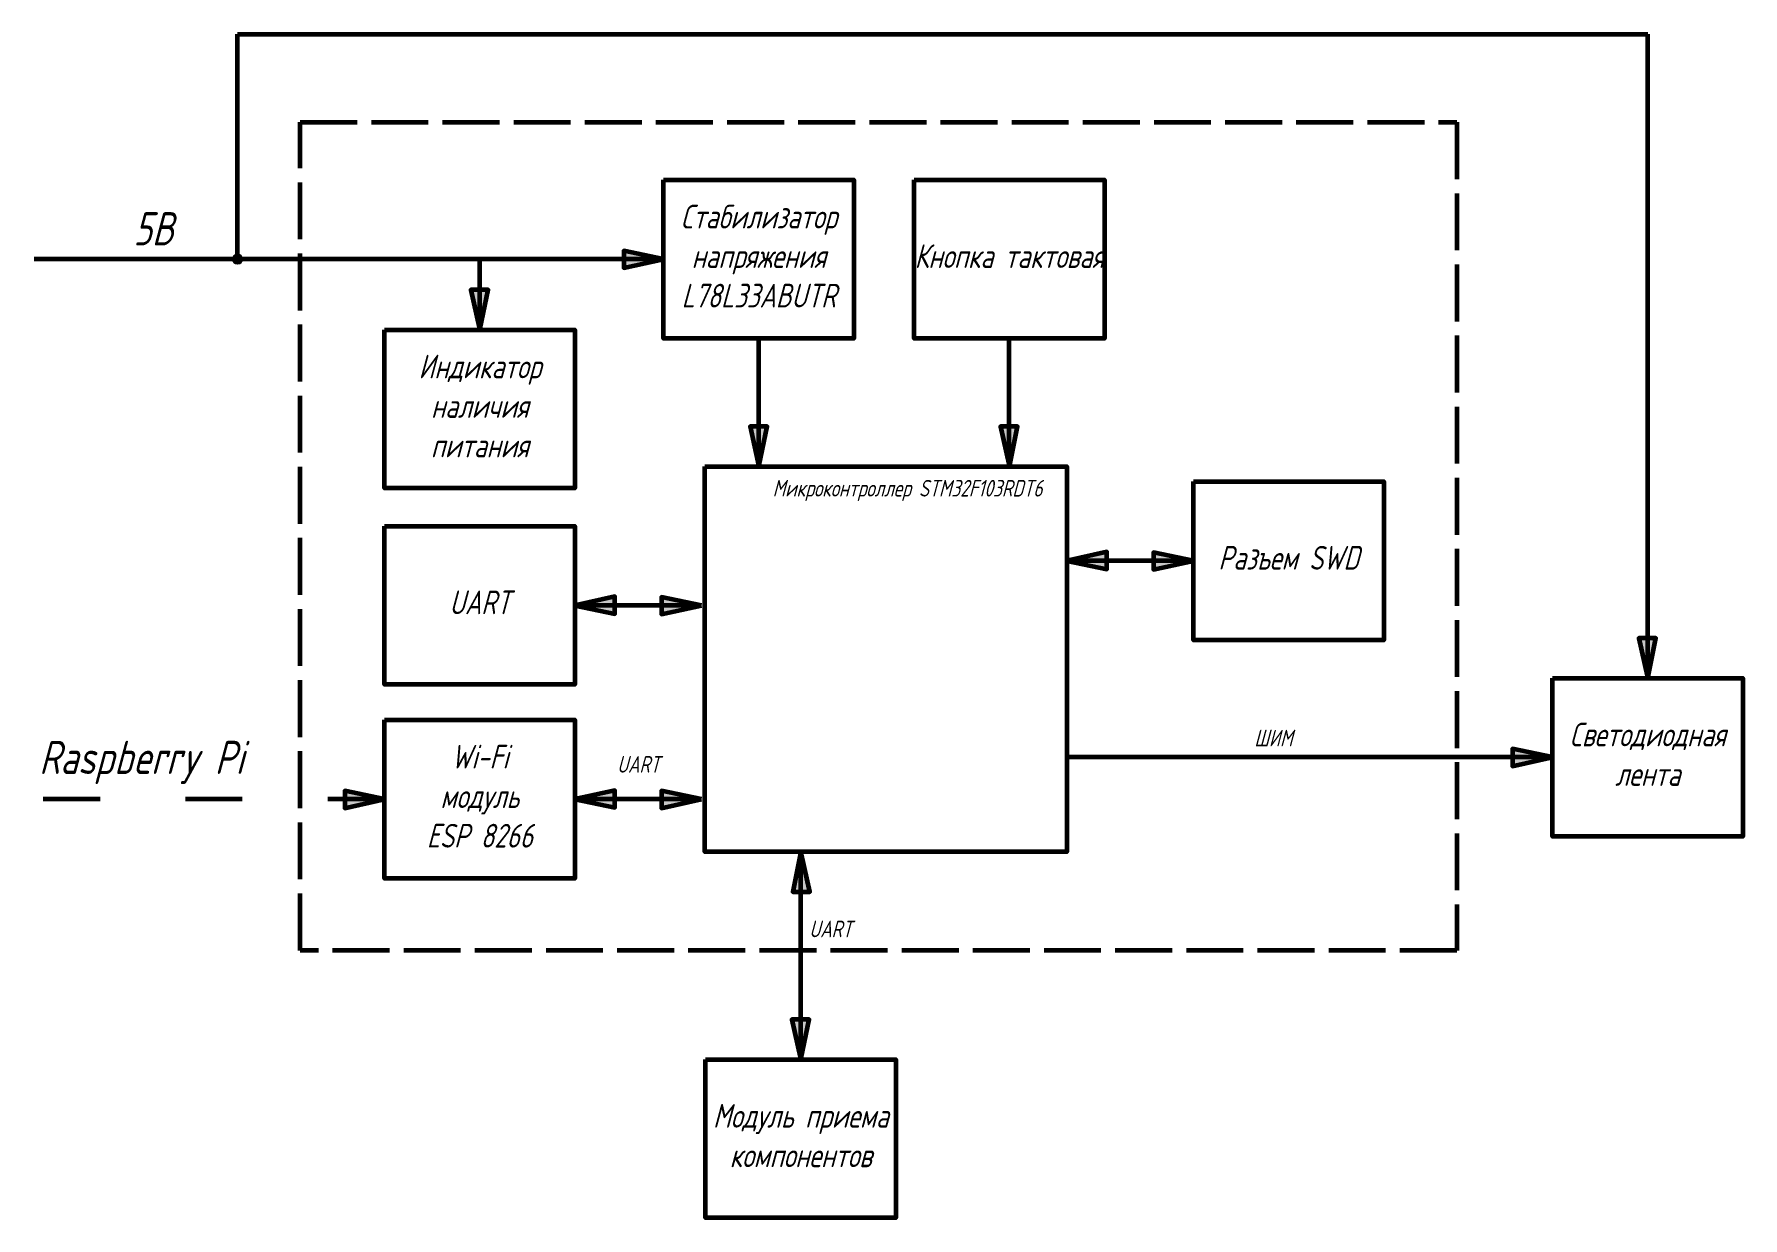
# Model space of a CAD drawing. Header units: millimetres. Extents: x 3004 to 4026, y 1209 to 1506.
# Drawn here: x 3665.8 to 4026.1, y 1224.5 to 1474.2 of the extents above; entities that cross this region are included whole.
import ezdxf

# ---------------------------------------------------------------- set-up
doc = ezdxf.new("R2010")
doc.units = ezdxf.units.MM
doc.linetypes.add('ACAD_ISO02W100', pattern=[15, 12, -3])
doc.linetypes.add('ACAD_ISO03W100', pattern=[30, 12, -18])
doc.layers.add('Format', color=7, linetype='Continuous', lineweight=60)
doc.layers.add('Tonk', color=7, linetype='Continuous', lineweight=25)
doc.styles.get("Standard").update_dxf_attribs({"font": '', "width": 0.8, "oblique": 15})
doc.styles.get('Standard').set_extended_font_data('GOST type B')

msp = doc.modelspace()

# ---------------------------------------------------------------- hatches: boundary and pattern name
at = {"layer": 'Format'}
h = msp.add_hatch(color=256, dxfattribs=at)
h.dxf.hatch_style = 1
h.paths.add_polyline_path([(3798.551, 1426.704), (3790.135, 1428.449), (3790.135, 1426.704)])
h.paths.add_polyline_path([(3798.551, 1426.704), (3790.135, 1426.704), (3790.135, 1424.843)])
h = msp.add_hatch(color=256, dxfattribs=at)
h.dxf.hatch_style = 1
h.paths.add_polyline_path([(3761.528, 1420.226), (3757.923, 1420.226), (3759.784, 1411.81)])
h = msp.add_hatch(color=256, dxfattribs=at)
h.dxf.hatch_style = 1
h.paths.add_polyline_path([(3820.368, 1391.409), (3816.762, 1391.409), (3818.624, 1382.993)])
h = msp.add_hatch(color=256, dxfattribs=at)
h.dxf.hatch_style = 1
h.paths.add_polyline_path([(3873.178, 1391.409), (3869.572, 1391.409), (3871.433, 1382.993)])
h = msp.add_hatch(color=256, dxfattribs=at)
h.dxf.hatch_style = 1
h.paths.add_polyline_path([(3883.553, 1363.08), (3891.969, 1361.336), (3891.969, 1363.08)])
h.paths.add_polyline_path([(3883.553, 1363.08), (3891.969, 1363.08), (3891.969, 1364.941)])
h = msp.add_hatch(color=256, dxfattribs=at)
h.dxf.hatch_style = 1
h.paths.add_polyline_path([(3910.253, 1363.08), (3901.837, 1364.825), (3901.837, 1363.08)])
h.paths.add_polyline_path([(3910.253, 1363.08), (3901.837, 1363.08), (3901.837, 1361.219)])
h = msp.add_hatch(color=256, dxfattribs=at)
h.dxf.hatch_style = 1
h.paths.add_polyline_path([(3779.841, 1353.668), (3788.256, 1351.923), (3788.256, 1353.668)])
h.paths.add_polyline_path([(3779.841, 1353.668), (3788.256, 1353.668), (3788.256, 1355.529)])
h = msp.add_hatch(color=256, dxfattribs=at)
h.dxf.hatch_style = 1
h.paths.add_polyline_path([(3806.54, 1353.668), (3798.125, 1355.412), (3798.125, 1353.668)])
h.paths.add_polyline_path([(3806.54, 1353.668), (3798.125, 1353.668), (3798.125, 1351.807)])
h = msp.add_hatch(color=256, dxfattribs=at)
h.dxf.hatch_style = 1
h.paths.add_polyline_path([(4007.754, 1346.767), (4004.148, 1346.767), (4006.009, 1338.351)])
h = msp.add_hatch(color=256, dxfattribs=at)
h.dxf.hatch_style = 1
h.paths.add_polyline_path([(3985.953, 1321.637), (3977.537, 1323.382), (3977.537, 1321.637)])
h.paths.add_polyline_path([(3985.953, 1321.637), (3977.537, 1321.637), (3977.537, 1319.776)])
h = msp.add_hatch(color=256, dxfattribs=at)
h.dxf.hatch_style = 1
h.paths.add_polyline_path([(3739.727, 1312.791), (3731.312, 1314.536), (3731.312, 1312.791)])
h.paths.add_polyline_path([(3739.727, 1312.791), (3731.312, 1312.791), (3731.312, 1310.93)])
h = msp.add_hatch(color=256, dxfattribs=at)
h.dxf.hatch_style = 1
h.paths.add_polyline_path([(3779.841, 1312.791), (3788.256, 1311.047), (3788.256, 1312.791)])
h.paths.add_polyline_path([(3779.841, 1312.791), (3788.256, 1312.791), (3788.256, 1314.653)])
h = msp.add_hatch(color=256, dxfattribs=at)
h.dxf.hatch_style = 1
h.paths.add_polyline_path([(3806.54, 1312.791), (3798.125, 1314.536), (3798.125, 1312.791)])
h.paths.add_polyline_path([(3806.54, 1312.791), (3798.125, 1312.791), (3798.125, 1310.93)])
h = msp.add_hatch(color=256, dxfattribs=at)
h.dxf.hatch_style = 1
h.paths.add_polyline_path([(3827.451, 1301.683), (3825.765, 1293.256), (3827.51, 1293.268)])
h.paths.add_polyline_path([(3827.451, 1301.683), (3827.51, 1293.268), (3829.371, 1293.281)])
h = msp.add_hatch(color=256, dxfattribs=at)
h.dxf.hatch_style = 1
h.paths.add_polyline_path([(3827.451, 1257.914), (3829.196, 1266.329), (3827.451, 1266.329)])
h.paths.add_polyline_path([(3827.451, 1257.914), (3827.451, 1266.329), (3825.59, 1266.329)])
at = {"layer": 'Tonk'}
h = msp.add_hatch(color=256, dxfattribs=at)
h.dxf.hatch_style = 1
h.paths.add_polyline_path([(3707.72, 1426.704), (3708.72, 1426.704), (3708.72, 1427.704, 0.4142136)])
h.paths.add_polyline_path([(3709.72, 1426.704, 0.4142136), (3708.72, 1427.704), (3708.72, 1426.704)])
h.paths.add_polyline_path([(3709.72, 1426.704), (3707.72, 1426.704, 1)])

# ---------------------------------------------------------------- linework, layer by layer
at = {"layer": 'Format'}
for p, q in [((3708.72, 1426.704), (3708.72, 1474.164)), ((3708.72, 1474.164), (4006.009, 1474.164)), ((4006.009, 1338.351), (4006.009, 1474.164)), ((3798.551, 1426.704), (3665.843, 1426.704)), ((3759.784, 1411.81), (3759.784, 1426.704)), ((3818.608, 1382.993), (3818.608, 1409.99)), ((3871.417, 1382.993), (3871.417, 1409.99)), ((3910.253, 1363.08), (3883.553, 1363.08)), ((3806.54, 1353.668), (3779.841, 1353.668)), ((3985.953, 1321.637), (3883.553, 1321.637)), ((3806.54, 1312.791), (3779.841, 1312.791)), ((3827.451, 1257.914), (3827.451, 1301.683))]:
    msp.add_line(p, q, dxfattribs=at)
at = {"layer": 'Format', "linetype": 'ACAD_ISO03W100'}
msp.add_line((3739.727, 1312.791), (3665.843, 1312.791), dxfattribs=at)
at = {"layer": 'Format', "linetype": 'ACAD_ISO02W100'}
msp.add_lwpolyline([(3721.935, 1455.578), (3965.754, 1455.578), (3965.754, 1280.897), (3721.935, 1280.897)], close=True, dxfattribs=at)
at = {"layer": 'Format'}
for points in [[(3798.551, 1443.418), (3838.665, 1443.418), (3838.665, 1409.99), (3798.551, 1409.99)], [(3851.361, 1443.418), (3891.474, 1443.418), (3891.474, 1409.99), (3851.361, 1409.99)], [(3798.551, 1426.704), (3790.135, 1428.449), (3790.135, 1424.843)], [(3759.784, 1411.81), (3761.528, 1420.226), (3757.923, 1420.226)], [(3739.727, 1411.81), (3779.841, 1411.81), (3779.841, 1378.382), (3739.727, 1378.382)], [(3818.624, 1382.993), (3820.368, 1391.409), (3816.762, 1391.409)], [(3871.433, 1382.993), (3873.178, 1391.409), (3869.572, 1391.409)], [(3807.261, 1382.993), (3883.553, 1382.993), (3883.553, 1301.683), (3807.261, 1301.683)], [(3910.253, 1379.794), (3950.366, 1379.794), (3950.366, 1346.366), (3910.253, 1346.366)], [(3739.727, 1370.382), (3779.841, 1370.382), (3779.841, 1336.954), (3739.727, 1336.954)], [(3883.553, 1363.08), (3891.969, 1361.336), (3891.969, 1364.941)], [(3910.253, 1363.08), (3901.837, 1364.825), (3901.837, 1361.219)], [(3779.841, 1353.668), (3788.256, 1351.923), (3788.256, 1355.529)], [(3806.54, 1353.668), (3798.125, 1355.412), (3798.125, 1351.807)], [(4006.009, 1338.351), (4007.754, 1346.767), (4004.148, 1346.767)], [(3985.953, 1338.351), (4026.066, 1338.351), (4026.066, 1304.923), (3985.953, 1304.923)], [(3739.727, 1329.505), (3779.841, 1329.505), (3779.841, 1296.077), (3739.727, 1296.077)], [(3985.953, 1321.637), (3977.537, 1323.382), (3977.537, 1319.776)], [(3739.727, 1312.791), (3731.312, 1314.536), (3731.312, 1310.93)], [(3779.841, 1312.791), (3788.256, 1311.047), (3788.256, 1314.653)], [(3806.54, 1312.791), (3798.125, 1314.536), (3798.125, 1310.93)], [(3827.451, 1301.683), (3825.765, 1293.256), (3829.371, 1293.281)], [(3827.451, 1257.914), (3829.196, 1266.329), (3825.59, 1266.329)], [(3807.395, 1257.914), (3847.508, 1257.914), (3847.508, 1224.486), (3807.395, 1224.486)]]:
    msp.add_lwpolyline(points, close=True, dxfattribs=at)
at = {"layer": 'Tonk'}
msp.add_circle((3708.72, 1426.704), 1, dxfattribs=at)

# ---------------------------------------------------------------- texts
at = {"layer": 'Format'}
for s, width, heights, insert, char_height, attachment_point in [('\\pxqc;Стабилизатор напряжения\\PL78L33ABUTR', 40.1135, [0], (3818.608, 1427.34), 5, 5), ('5В', 11.02341, [3.311], (3686.743, 1436.618), 7, 1), ('\\pxqc;Кнопка тактовая', 40.1135, [0], (3871.417, 1427.34), 5, 5), ('\\pxqc;Индикатор наличия питания', 40.1135, [0], (3759.784, 1395.732), 5, 5), ('Микроконтроллер STM32F103RDT6', 71.4357, [8.713], (3821.522, 1380.133), 3.5, 1), ('\\pxqc;Разъем SWD', 40.1135, [0], (3930.309, 1363.716), 5, 5), ('UART', 40.1135, [0], (3759.784, 1354.304), 5, 5), ('ШИМ', 71.4357, [8.713], (3923.064, 1327.439), 3.5, 1), ('Светодиодная лента', 40.1135, [0], (4006.009, 1322.273), 5, 5), ('\\pxqc;Wi-Fi \\Pмодуль\\PESP 8266', 40.1135, [0], (3759.784, 1313.427), 5, 5), ('UART', 71.4357, [8.713], (3788.731, 1321.894), 3.5, 1), ('UART', 71.4357, [8.713], (3829.242, 1287.169), 3.5, 1), ('Модуль приема компонентов', 40.1135, [0], (3827.451, 1241.836), 5, 5)]:
    msp.add_mtext_dynamic_manual_height_columns(s, width=width, gutter_width=26.742, heights=heights, dxfattribs=dict(at, insert=insert, char_height=char_height, attachment_point=attachment_point))
at = {"layer": 'Tonk', "insert": (3666.89, 1325.105), "char_height": 7, "attachment_point": 1}
msp.add_mtext_dynamic_manual_height_columns('Raspberry Pi', width=54.47783, gutter_width=20, heights=[15.279], dxfattribs=at)

doc.saveas('drawing.dxf')
